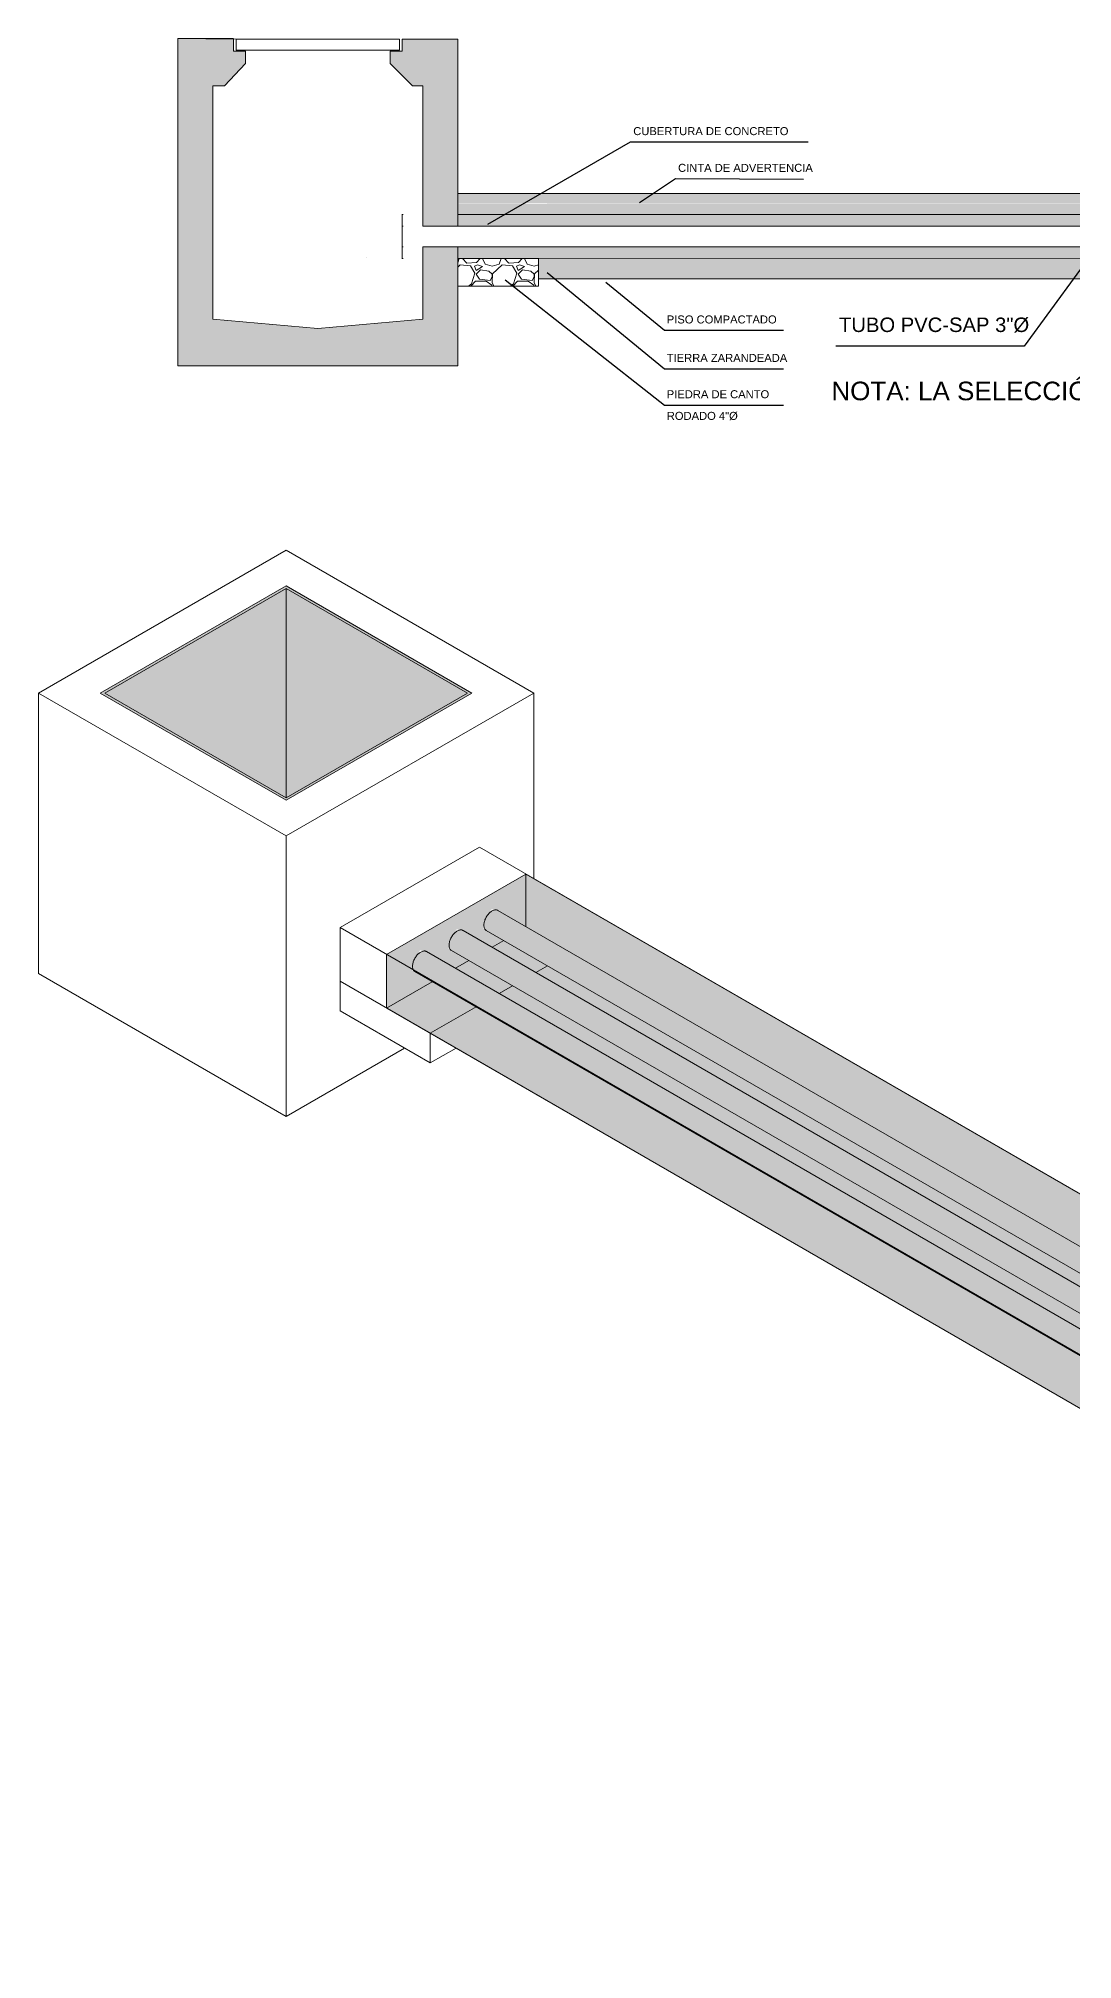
# Model space of a CAD drawing. Header units: inches. Extents: x 1693 to 10990, y 1878 to 5055.
# Drawn here: x 6127 to 6564, y 2545 to 3358 of the extents above; entities that cross this region are included whole.
import ezdxf

# ---------------------------------------------------------------- set-up
doc = ezdxf.new("R2010")
doc.units = ezdxf.units.IN
doc.header["$PDMODE"] = 1
doc.layers.add('CANALES', color=104, linetype='Continuous', lineweight=15)
doc.styles.get("Standard").update_dxf_attribs({"font": 'arial.ttf'})
doc.styles.add('TITULO', font='swissl.ttf')
doc.dimstyles.new('Cota 100', dxfattribs={"dimtxt": 0.12, "dimasz": 0.1, "dimexe": 0.125, "dimexo": 0.0625, "dimgap": 0.001, "dimtad": 0, "dimzin": 4, "dimdsep": 46, "dimtxsty": 'Standard', "dimblk": 'OBLIQUE', "dimcen": 0.09, "dimdle": 0.125, "dimclrd": 256, "dimclre": 256, "dimclrt": 3, "dimadec": 0, "dimazin": 1, "dimtfac": 1, "dimtmove": 2, "dimatfit": 3, "dimfxl": 0.5, "dimfxlon": 1, "dimtolj": 1, "dimtzin": 0, "dimlwd": -1, "dimlwe": -1, "dimarcsym": 0})
doc.dimstyles.get("Standard").update_dxf_attribs({"dimtxt": 0.18, "dimasz": 0.18, "dimexe": 0.18, "dimexo": 0.0625, "dimgap": 0.09, "dimtad": 0, "dimtih": 1, "dimtoh": 1, "dimdec": 4, "dimzin": 0, "dimdsep": 46, "dimtxsty": 'Standard', "dimcen": 0.09, "dimadec": 0, "dimazin": 0, "dimtfac": 1, "dimtdec": 4, "dimtofl": 0, "dimtmove": 0, "dimatfit": 3, "dimfxl": 1, "dimtolj": 1, "dimtzin": 0, "dimarcsym": 0})
pattern_1 = [(50, (-144447.926, -126008.248), (4.77477813, -0.41773876), [0.49927101, -5.49198109]), (355, (-144447.926, -126008.248), (-0.92367551, 5.00730413), [0.39941681, -4.39360018]), (100.4514447, (-144447.528, -126008.283), (3.8511026, 4.58956517), [0.42431507, -4.6674696]), (46.1842, (-144447.926, -126006.9166), (7.104562, -1.10186433), [0.7489065, -8.23797163]), (96.6355576, (-144447.334, -126007.0085), (6.22199482, 6.48465568), [0.63647286, -7.00121073]), (351.184151, (-144447.926, -126006.917), (6.22199482, 6.48465568), [0.59912435, -6.59037028]), (21, (-144447.2602, -126007.2495), (3.97357848, -2.680212525), [0.49927101, -5.49198109]), (326, (-144447.26, -126007.2495), (1.61973549, 4.82728145), [0.39941681, -4.39358487]), (71.451445, (-144446.929, -126007.473), (5.59331395, 2.14706895), [0.42431507, -4.66746156]), (37.5, (-144447.926, -126008.248), (0.08094751, 2.216056667), [0, -4.340329298, 0, -4.46015434, 0, -4.41022724]), (7.5, (-144447.926, -126008.248), (1.75123991, 2.625577774), [0, -2.542953668, 0, -4.240475096, 0, -1.68087906]), (327.5, (-144449.4104, -126008.248), (3.553619588, -0.150141511), [0, -1.664236694, 0, -5.192418485, 0, -6.889939913]), (317.5, (-144450.076, -126008.248), (3.88223652, 0.666388967), [0, -2.1635077, 0, -3.44829843, 0, -4.89285588])]

# ---------------------------------------------------------------- blocks, each defined once
blk = doc.blocks.new('*D164')
at = {"layer": 'CANALES', "transparency": 16777216}
for p, q in [((6281.14, 3283.08), (6280.52, 3283.08)), ((6280.64, 3283.03), (6280.64, 3280.65)), ((6281.14, 3278.08), (6280.52, 3278.08)), ((6280.64, 3278.13), (6280.64, 3280.52))]:
    blk.add_line(p, q, dxfattribs=at)
for points in [[(6280.64, 3283.03), (6280.65, 3283.03), (6280.64, 3283.08)], [(6280.64, 3278.13), (6280.65, 3278.13), (6280.64, 3278.08)]]:
    blk.add_solid(points, dxfattribs=at)
at = {"layer": 'Defpoints', "color": 0, "transparency": 16777216}
for p in [(6280.64, 3283.08), (6304.2, 3283.08), (6304.2, 3278.08)]:
    blk.add_point(p, dxfattribs=at)
at = {"layer": 'CANALES', "color": 3, "transparency": 16777216, "insert": (6280.64, 3280.58), "char_height": 0.05, "attachment_point": 5, "rotation": 90}
blk.add_mtext('\\A1;5.00', dxfattribs=at)
blk = doc.blocks.new('*D165')
at = {"layer": 'CANALES', "transparency": 16777216}
for p, q in [((6281.14, 3278.08), (6280.52, 3278.08)), ((6280.64, 3269.41), (6280.64, 3278.03)), ((6281.14, 3269.36), (6280.52, 3269.36))]:
    blk.add_line(p, q, dxfattribs=at)
for points in [[(6280.64, 3278.03), (6280.65, 3278.03), (6280.64, 3278.08)], [(6280.64, 3269.41), (6280.65, 3269.41), (6280.64, 3269.36)]]:
    blk.add_solid(points, dxfattribs=at)
at = {"layer": 'Defpoints', "color": 0, "transparency": 16777216}
for p in [(6280.64, 3278.08), (6304.2, 3278.08), (6304.2, 3269.36)]:
    blk.add_point(p, dxfattribs=at)
at = {"layer": 'CANALES', "color": 3, "transparency": 16777216, "insert": (6272.04, 3273.72), "char_height": 0.05, "attachment_point": 5, "rotation": 90}
blk.add_mtext('\\A1;8.73', dxfattribs=at)
blk = doc.blocks.new('*D166')
at = {"layer": 'CANALES', "transparency": 16777216}
for p, q in [((6281.14, 3269.36), (6280.52, 3269.36)), ((6280.64, 3264.47), (6280.64, 3269.31)), ((6281.14, 3264.42), (6280.52, 3264.42))]:
    blk.add_line(p, q, dxfattribs=at)
for points in [[(6280.64, 3269.31), (6280.65, 3269.31), (6280.64, 3269.36)], [(6280.64, 3264.47), (6280.65, 3264.47), (6280.64, 3264.42)]]:
    blk.add_solid(points, dxfattribs=at)
at = {"layer": 'Defpoints', "color": 0, "transparency": 16777216}
for p in [(6280.64, 3269.36), (6304.2, 3269.36), (6304.21, 3264.42)]:
    blk.add_point(p, dxfattribs=at)
at = {"layer": 'CANALES', "color": 3, "transparency": 16777216, "insert": (6265.73, 3265.06), "char_height": 0.05, "attachment_point": 5, "rotation": 90}
blk.add_mtext('\\A1;4.94', dxfattribs=at)

msp = doc.modelspace()

# ---------------------------------------------------------------- hatches: boundary and pattern name
at = {"layer": 'CANALES', "true_color": 0x636466}
h = msp.add_hatch(dxfattribs=at)
h.set_pattern_fill('AR-CONC', color=251, scale=0.039485)
h.set_pattern_definition([(50, (-303377.3173, -140841.786), (7.19363937, -0.62936159), [0.75219738, -8.27417113]), (355, (-303377.317, -140841.786), (-1.39160153, 7.54396103), [0.6017579, -6.61935997]), (100.4514447, (-303376.718, -140841.8385), (5.80203782, 6.91459913), [0.6392694, -7.03196927]), (46.1842, (-303377.317, -140839.78), (10.70367156, -1.66005925), [1.12829606, -12.4112567]), (96.6355576, (-303376.425, -140839.918), (9.3740035, 9.76972607), [0.9589045, -10.54796343]), (351.184151, (-303377.317, -140839.78), (9.3740035, 9.76972607), [0.90263555, -9.92899477]), (21, (-303376.3144, -140840.2816), (5.98655891, -4.03798497), [0.75219738, -8.27417113]), (326, (-303376.3144, -140840.2816), (2.44027945, 7.2727404), [0.6017579, -6.6193369]), (71.451445, (-303375.8155, -140840.618), (8.42683835, 3.23475547), [0.6392694, -7.03195715]), (37.5, (-303377.3173, -140841.786), (0.121954817, 3.338691777), [0, -6.53910252, 0, -6.71962989, 0, -6.644410153]), (7.5, (-303377.3173, -140841.786), (2.638402876, 3.95567273), [0, -3.831191967, 0, -6.388663045, 0, -2.53239783]), (327.5, (-303379.5539, -140841.786), (5.353852486, -0.2262019), [0, -2.507324586, 0, -7.82285271, 0, -10.380323786]), (317.5, (-303380.557, -140841.786), (5.84894391, 1.003975844), [0, -3.25952196, 0, -5.19517654, 0, -7.37153428])])
h.paths.add_polyline_path([(6304.202, 3269.356), (6289.417, 3269.356), (6289.417, 3238.755), (6244.956, 3234.879), (6200.575, 3238.755), (6200.575, 3337.469), (6205.495, 3337.469), (6214.444, 3346.958), (6214.396, 3352.055), (6209.299, 3352.055), (6209.299, 3357.152), (6185.768, 3357.501), (6185.768, 3219.012), (6304.224, 3219.012)])
h.paths.add_polyline_path([(6289.417, 3278.082), (6304.198, 3278.04), (6304.162, 3357.152), (6280.655, 3357.152), (6280.655, 3352.055), (6275.558, 3352.055), (6275.558, 3346.958), (6285.107, 3337.469), (6289.417, 3337.469)], flags=17)
at = {"layer": 'CANALES', "true_color": 0x636466, "transparency": 33554687}
h = msp.add_hatch(dxfattribs=at)
h.set_pattern_fill('AR-SAND', color=251, scale=0.026208)
h.set_pattern_definition([(37.5, (-144447.9255, -126012.2433), (-0.041934343, 1.2826763276), [0, -1.01185591, 0, -1.131680952, 0, -1.081753851]), (7.5, (-144447.9255, -126012.2433), (1.178130933, 1.878687615), [0, -0.5458696356, 0, -0.912001708, 0, -0.3494897057]), (327.5, (-144448.7443, -126012.2433), (2.0730685467, 0.0037666385), [0, -0.332847339, 0, -1.1982504196, 0, -1.564382492]), (317.5, (-144448.7443, -126012.2433), (2.001163254, 0.584263244), [0, -0.1664236694, 0, -0.7855197195, 0, -0.8986878147])])
h.paths.add_polyline_path([(6331.28, 3287.222), (6304.202, 3287.082), (6304.202, 3283.084), (6323.919, 3282.976)])
h.paths.add_polyline_path([(6339.309, 3291.855), (6304.202, 3291.855), (6304.202, 3287.693), (6332.349, 3287.84)])
edge = h.paths.add_edge_path()
edge.add_arc((6681.067, 3284.818), 22.071, 161.407988, 172.514343)
edge.add_line((6659.184, 3287.693), (6332.349, 3287.84))
edge.add_line((6332.349, 3287.84), (6339.309, 3291.855))
edge.add_line((6339.309, 3291.855), (6660.148, 3291.855))
edge = h.paths.add_edge_path()
edge.add_arc((6681.072, 3284.818), 22.076, 173.686786, 184.50474)
edge.add_line((6659.064, 3283.084), (6330.41, 3282.976))
edge.add_line((6330.41, 3282.976), (6323.919, 3282.976))
edge.add_line((6323.919, 3282.976), (6331.28, 3287.222))
edge.add_line((6331.28, 3287.222), (6659.13, 3287.245))
edge = h.paths.add_edge_path()
edge.add_arc((6666.906, 3264.267), 18.768, 330.015069, 360.470276)
edge.add_line((6685.673, 3264.421), (7006.783, 3264.421))
edge.add_line((7006.783, 3264.421), (7006.79, 3254.887))
edge.add_line((7006.79, 3254.887), (6683.162, 3254.887))
edge = h.paths.add_edge_path()
edge.add_arc((6652.301, 3263.382), 12.23, 322.13137, 364.872799)
edge.add_line((6664.487, 3264.421), (6348.286, 3264.914))
edge.add_line((6348.286, 3264.914), (6338.338, 3264.421))
edge.add_line((6338.338, 3264.421), (6338.338, 3255.874))
edge.add_line((6338.338, 3255.874), (6661.955, 3255.874))
edge = h.paths.add_edge_path()
edge.add_arc((6686.848, 3286.407), 7.388, 207.086857, 207.670106)
edge.add_line((6680.305, 3282.976), (7040.946, 3282.976))
edge.add_line((7040.946, 3282.976), (7040.907, 3287.082))
edge.add_line((7040.907, 3287.082), (6680.323, 3287.153))
edge.add_arc((6702.27, 3284.816), 22.071, 173.922154, 184.608113)
edge = h.paths.add_edge_path()
edge.add_arc((6702.27, 3284.816), 22.071, 161.403012, 172.315325)
edge.add_line((6680.397, 3287.767), (7040.91, 3287.693))
edge.add_line((7040.91, 3287.693), (7040.907, 3291.855))
edge.add_line((7040.907, 3291.855), (6681.351, 3291.855))
at = {"layer": 'CANALES', "transparency": 33554687}
h = msp.add_hatch(color=1, dxfattribs=at)
h.dxf.hatch_style = 1
h.paths.add_polyline_path([(7011.695, 3287.774), (7040.946, 3287.693), (7040.946, 3287.108), (7012.765, 3287.157)])
edge = h.paths.add_edge_path()
edge.add_arc((6681.067, 3284.818), 22.071, 172.514417, 173.753975)
edge.add_line((6659.127, 3287.219), (6304.192, 3287.108))
edge.add_line((6304.192, 3287.108), (6304.192, 3287.693))
edge.add_line((6304.192, 3287.693), (6659.184, 3287.693))
edge = h.paths.add_edge_path()
edge.add_arc((6702.27, 3284.816), 22.071, 172.396858, 173.971222)
edge.add_line((6680.321, 3287.134), (7012.765, 3287.157))
edge.add_line((7012.765, 3287.157), (7011.695, 3287.774))
edge.add_line((7011.695, 3287.774), (6680.393, 3287.736))
at = {"layer": 'CANALES', "true_color": 0x636466, "transparency": 33554687}
h = msp.add_hatch(dxfattribs=at)
h.set_pattern_fill('AR-CONC', color=251, scale=0.026208)
h.set_pattern_definition(pattern_1)
edge = h.paths.add_edge_path()
edge.add_arc((6702.27, 3284.816), 22.071, 184.782057, 197.352109)
edge.add_line((6681.203, 3278.233), (7040.906, 3278.378))
edge.add_line((7040.906, 3278.378), (7040.946, 3282.976))
edge.add_line((7040.946, 3282.976), (6680.276, 3282.976))
edge = h.paths.add_edge_path()
edge.add_arc((6681.067, 3284.818), 22.071, 184.786791, 197.380206)
edge.add_line((6660.004, 3278.225), (6304.198, 3278.082))
edge.add_line((6304.198, 3278.082), (6304.198, 3282.976))
edge.add_line((6304.198, 3282.976), (6659.073, 3282.976))
h = msp.add_hatch(dxfattribs=at)
h.set_pattern_fill('AR-CONC', color=251, scale=0.026208)
h.set_pattern_definition(pattern_1)
edge = h.paths.add_edge_path()
edge.add_arc((6668.186, 3264.6), 17.481, 359.410615, 375.786799)
edge.add_line((6685.008, 3269.356), (7040.946, 3269.356))
edge.add_line((7040.946, 3269.356), (7040.946, 3264.421))
edge.add_line((7040.946, 3264.421), (6685.666, 3264.421))
edge = h.paths.add_edge_path()
edge.add_arc((6645.601, 3264.333), 18.886, 0.983795, 15.426092)
edge.add_line((6663.807, 3269.356), (6304.202, 3269.356))
edge.add_line((6304.202, 3269.356), (6304.202, 3264.421))
edge.add_line((6304.202, 3264.421), (6664.484, 3264.657))
h = msp.add_hatch(dxfattribs=at)
h.set_pattern_fill('GRAVEL', color=251, scale=0.698892)
h.set_pattern_definition([(228.0127875, (-144435.138, -125986.8383), (-142.014864556, -159.7667226026), [2.388264, -236.4385606]), (184.969741, (-144436.7357, -125988.6135), (213.0222967323, 17.7518590793), [4.098336, -405.7351324]), (132.5104471, (-144440.8186, -125988.9686), (177.5185807555, -195.2704386804), [2.8897895, -286.0895233]), (267.273689, (-144447.7418, -125993.4065), (17.7518581052, 355.037161359), [3.7321151, -369.4793282]), (292.8336542, (-144447.91936, -125997.1344), (-88.7592903477, 213.0222968135), [3.6596343, -362.304295]), (357.273689, (-144446.4992, -126000.5073), (-355.037161359, 17.7518581052), [3.7321151, -369.4793282]), (37.69424047, (-144442.7713, -126000.6848), (-230.7741548744, -177.5185806938), [4.9355313, -488.6172048]), (72.25532837, (-144438.8659, -125997.667), (124.2630065098, 390.5408774865), [4.6596497, -461.305491]), (121.4295656, (-144437.4458, -125993.229), (-142.0148645646, 230.7741548723), [3.7447545, -370.7311017]), (175.2363583, (-144439.3985, -125990.0337), (195.270438746, -17.751858099), [4.2752155, -209.4854624]), (222.3974378, (-144443.6589, -125989.67864), (-213.0222968098, -195.270438756), [5.5287807, -547.3496968]), (138.8140748, (-144430.1675, -125993.584), (-124.263006469, 106.511148417), [1.8870403, -186.8177994]), (171.4692344, (-144431.58765, -125992.3414), (230.774154891, -35.503716096), [3.5900825, -355.419029]), (225, (-144435.138, -125991.809), (-2e-15, -17.7518581), [2.5104855, -22.5944329]), (203.1985905, (-144436.3806, -125989.6786), (88.759290343, 35.50371613), [1.351946, -133.8421772]), (291.8014095, (-144437.6233, -125990.2112), (-17.75185807, 53.255574203), [1.9119284, -93.684753]), (30.9637565, (-144436.9132, -125991.9864), (53.255574205, 35.503716134), [3.1053148, -100.4049157]), (161.5650512, (-144434.2504, -125990.3887), (35.50371614, -17.75185807), [2.2454503, -53.8908539]), (16.38954033, (-144447.9194, -125990.2112), (177.5185806805, 53.255574204), [3.1456292, -311.4180972]), (70.34617594, (-144444.9015, -125989.3236), (-71.007432279, -195.270438746), [2.639009, -261.2613335]), (293.1985905, (-144434.2504, -125986.8383), (-35.50371613, 88.759290343), [2.7038743, -132.490249]), (343.61045967, (-144433.1853, -125989.3236), (-177.518580684, 53.2555741917), [3.1456292, -311.4180972]), (339.4439548, (-144447.9194, -126001.2173), (-88.75929034, 35.503716136), [3.0334375, -148.6385043]), (294.7751406, (-144445.079, -126002.2825), (-88.759290446, 195.2704387005), [2.5416755, -251.6262518]), (66.8014095, (-144434.073, -126004.5902), (35.50371613, 88.759290342), [2.7038743, -132.490249]), (17.35402464, (-144433.0078, -126002.1049), (-230.77415488, -71.007432287), [2.9757617, -294.5996046]), (69.4439548, (-144442.7713, -126004.5902), (-35.503716137, -88.75929034), [1.5167188, -150.155223]), (101.3099325, (-144435.138, -126004.5902), (-17.75185807, 71.00743227), [0.9051672, -89.6119034]), (165.9637565, (-144435.3155, -126003.7026), (53.2555742, -17.75185807), [3.6596343, -69.5331516]), (186.00900596, (-144438.8659, -126002.815), (177.5185806796, 17.7518580773), [3.3914925, -335.7572797]), (303.6900675, (-144436.913, -125993.584), (-17.75185807, 35.50371613), [2.5602085, -61.445026]), (353.1572266, (-144435.49306, -125995.7143), (301.7815871587, -35.5037161203), [4.4698114, -442.5105537]), (60.9453959, (-144431.0551, -125996.2468), (-71.007432274, -124.263006475), [1.8276603, -180.9389047]), (90, (-144430.167, -125994.65), (-17.751858, 17.751858), [1.0651115, -16.6867466]), (120.25643716, (-144439.221, -126002.2825), (71.0074322635, -124.263006481), [2.4661591, -244.1505348]), (48.0127875, (-144440.4636, -126000.1522), (142.014864556, 159.766722602), [4.776528, -234.0502966]), (0, (-144437.268, -125996.602), (17.751858, 17.751858), [4.6154831, -13.136375]), (325.3048465, (-144432.6528, -125996.6019), (177.518580748, -124.26300638), [2.8068173, -277.8747037]), (254.0546041, (-144430.345, -125998.1995), (-17.751858067, -71.007432273), [2.584706, -126.6507714]), (207.64597536, (-144431.0551, -126000.6848), (-337.2853033054, -177.518580657), [4.2083442, -416.6267746]), (175.42607874, (-144434.783, -126002.6375), (-230.7741548847, 17.751858068), [4.4521483, -440.7621871])])
h.paths.add_polyline_path([(6304.208, 3264.421), (6304.208, 3252.669), (6338.331, 3252.669), (6338.331, 3264.421)])
at = {"layer": 'CANALES'}
h = msp.add_hatch(dxfattribs=at)
h.set_pattern_fill('AR-RROOF', color=0, scale=0.009254)
h.set_pattern_definition([(0, (-278961.26934, -130697.49527), (0.51713569584, 0.23506167993), [3.5259251989, -0.4701233599, 1.1753083996, -0.23506168]), (0, (-278960.9567, -130697.37774), (-0.23506167993, 0.3126320343), [0.7051850398, -0.0775703544, 1.4103700796, -0.17629626]), (0, (-278961.15181, -130697.29546), (1.22232073562, 0.15749132555), [1.8804934394, -0.3290863519, 0.9402467197, -0.2350616799])])
h.paths.add_polyline_path([(6231.57, 3124.94), (6255.66, 3111.034), (6256.564, 3111.58), (6231.57, 3126.009), (6153.044, 3080.677), (6231.57, 3035.345), (6310.096, 3080.677), (6256.564, 3111.58), (6255.66, 3111.034), (6308.245, 3080.677), (6231.57, 3036.413), (6154.895, 3080.677)])
at = {"layer": 'CANALES', "true_color": 0x636466}
h = msp.add_hatch(color=251, dxfattribs=at)
h.dxf.hatch_style = 1
h.paths.add_polyline_path([(6231.57, 3124.94), (6154.895, 3080.677), (6231.57, 3036.413)])
h.paths.add_polyline_path([(6308.245, 3080.677), (6231.57, 3124.94), (6231.57, 3036.413)])
h = msp.add_hatch(dxfattribs=at)
h.set_pattern_fill('AR-CONC', color=251, scale=0.098714)
h.set_pattern_definition([(50, (-302619.832, -139695.932), (17.9840984, -1.573404), [1.8804934, -20.6854278]), (355, (-302619.832, -139695.932), (-3.4790038, 18.8599026), [1.5043948, -16.5483999]), (100.4514447, (-302618.333, -139696.063), (14.50509455, 17.2864978), [1.5981735, -17.5799232]), (46.1842, (-302619.832, -139690.918), (26.7591789, -4.1501481), [2.8207402, -31.0281418]), (96.635558, (-302617.602, -139691.263), (23.4350087, 24.4243152), [2.3972612, -26.3699086]), (351.184151, (-302619.832, -139690.918), (23.4350087, 24.4243152), [2.2565889, -24.822487]), (21, (-302617.324, -139692.171), (14.9663973, -10.0949624), [1.8804934, -20.6854278]), (326, (-302617.324, -139692.171), (6.1006986, 18.181851), [1.5043948, -16.5483423]), (71.451445, (-302616.077, -139693.013), (21.0670959, 8.0868887), [1.5981735, -17.5798929]), (37.5, (-302619.8317, -139695.932), (0.30488704, 8.34672944), [0, -16.3477563, 0, -16.79907473, 0, -16.61102538]), (7.5, (-302619.832, -139695.932), (6.5960072, 9.88918182), [0, -9.57797992, 0, -15.9716576, 0, -6.33099458]), (327.5, (-302625.423, -139695.932), (13.38463122, -0.56550475), [0, -6.26831146, 0, -19.55713177, 0, -25.95080946]), (317.5, (-302627.93, -139695.932), (14.62235978, 2.5099396), [0, -8.1488049, 0, -12.98794135, 0, -18.4288357])])
h.paths.add_polyline_path([(6333, 3004.144), (6274.105, 2970.146), (6274.105, 2947.476), (6292.578, 2936.812), (6971.023, 2545.097), (6971.023, 2567.414), (6284.924, 2963.533), (6285.177, 2967.253), (6288.25, 2971.857), (6290.681, 2971.536), (6971.023, 2578.741), (6971.023, 2585.247), (6300.369, 2972.449), (6300.622, 2976.17), (6303.695, 2980.773), (6306.126, 2980.452), (6973.848, 2594.944), (6978.761, 2597.78), (6315.092, 2980.949), (6315.346, 2984.669), (6318.418, 2989.273), (6320.849, 2988.952), (6988.562, 2603.438), (7007.793, 2614.54)])
h = msp.add_hatch(color=251, dxfattribs=at)
h.dxf.hatch_style = 1
h.paths.add_polyline_path([(6321.13, 2988.791), (6321.054, 2988.832), (6320.84, 2988.922), (6320.612, 2988.984), (6320.37, 2989.015), (6320.118, 2989.017), (6319.856, 2988.99), (6319.586, 2988.932), (6319.311, 2988.846), (6319.03, 2988.731), (6318.748, 2988.588), (6318.465, 2988.418), (6318.184, 2988.222), (6317.906, 2988.002), (6317.633, 2987.758), (6317.366, 2987.494), (6317.109, 2987.21), (6316.862, 2986.907), (6316.627, 2986.59), (6316.406, 2986.258), (6316.2, 2985.915), (6316.01, 2985.564), (6315.839, 2985.205), (6315.686, 2984.842), (6315.553, 2984.476), (6315.44, 2984.112), (6315.35, 2983.75), (6315.281, 2983.393), (6315.235, 2983.044), (6315.212, 2982.706), (6315.212, 2982.379), (6315.235, 2982.067), (6315.281, 2981.771), (6315.35, 2981.493), (6315.44, 2981.236), (6315.553, 2981.001), (6315.686, 2980.79), (6315.839, 2980.603), (6316.01, 2980.443), (6316.2, 2980.31), (6316.225, 2980.295), (6978.761, 2597.78), (6988.562, 2603.438)])
h = msp.add_hatch(color=251, dxfattribs=at)
h.dxf.hatch_style = 1
h.paths.add_polyline_path([(6306.406, 2980.291), (6306.33, 2980.332), (6306.116, 2980.422), (6305.888, 2980.484), (6305.647, 2980.516), (6305.394, 2980.518), (6305.133, 2980.49), (6304.863, 2980.433), (6304.587, 2980.346), (6304.307, 2980.231), (6304.024, 2980.088), (6303.742, 2979.918), (6303.46, 2979.722), (6303.182, 2979.502), (6302.909, 2979.259), (6302.643, 2978.994), (6302.385, 2978.71), (6302.139, 2978.408), (6301.904, 2978.09), (6301.682, 2977.759), (6301.476, 2977.416), (6301.287, 2977.064), (6301.115, 2976.705), (6300.962, 2976.342), (6300.829, 2975.977), (6300.717, 2975.612), (6300.626, 2975.25), (6300.557, 2974.894), (6300.511, 2974.545), (6300.488, 2974.206), (6300.488, 2973.879), (6300.511, 2973.567), (6300.557, 2973.271), (6300.626, 2972.993), (6300.717, 2972.736), (6300.829, 2972.501), (6300.962, 2972.29), (6301.115, 2972.103), (6301.287, 2971.943), (6301.476, 2971.81), (6301.501, 2971.795), (6971.023, 2585.247), (6971.023, 2596.575)])
h = msp.add_hatch(color=251, dxfattribs=at)
h.dxf.hatch_style = 1
h.paths.add_polyline_path([(6971.023, 2567.414), (6971.023, 2578.741), (6290.961, 2971.375), (6290.885, 2971.416), (6290.671, 2971.506), (6290.443, 2971.568), (6290.202, 2971.599), (6289.949, 2971.602), (6289.688, 2971.574), (6289.418, 2971.516), (6289.142, 2971.43), (6288.862, 2971.315), (6288.579, 2971.172), (6288.297, 2971.002), (6288.015, 2970.806), (6287.737, 2970.586), (6287.464, 2970.343), (6287.198, 2970.078), (6286.94, 2969.794), (6286.694, 2969.492), (6286.459, 2969.174), (6286.238, 2968.842), (6286.031, 2968.5), (6285.842, 2968.148), (6285.67, 2967.789), (6285.517, 2967.426), (6285.384, 2967.061), (6285.272, 2966.696), (6285.181, 2966.334), (6285.112, 2965.977), (6285.066, 2965.629), (6285.043, 2965.29), (6285.043, 2964.963), (6285.066, 2964.651), (6285.112, 2964.355), (6285.181, 2964.077), (6285.272, 2963.82), (6285.384, 2963.585), (6285.517, 2963.374), (6285.67, 2963.187), (6285.842, 2963.027), (6286.031, 2962.894), (6286.057, 2962.879)])

# ---------------------------------------------------------------- linework, layer by layer
at = {"layer": 'CANALES', "color": 5}
msp.add_line((6185.768, 3357.501), (6210.415, 3357.211), dxfattribs=at)
at = {"layer": 'CANALES', "color": 5, "ltscale": 0.3}
for p, q in [((6185.768, 3219.012), (6185.768, 3352.851)), ((6200.575, 3337.469), (6200.575, 3238.755))]:
    msp.add_line(p, q, dxfattribs=at)
at = {"layer": 'CANALES', "color": 7, "true_color": 0xffffff}
for p, q in [((6377.226, 3313.729), (6316.845, 3278.895)), ((6660.148, 3291.855), (6304.202, 3291.855)), ((6396.186, 3298.203), (6381.076, 3288.093)), ((6338.325, 3255.874), (6662.487, 3255.874))]:
    msp.add_line(p, q, dxfattribs=at)
at = {"layer": 'CANALES', "color": 7}
for p, q in [((6425.294, 3313.729), (6377.226, 3313.729)), ((6450.299, 3297.988), (6396.186, 3298.203)), ((6441.856, 3234.091), (6391.653, 3234.091)), ((6441.856, 3217.826), (6391.653, 3217.826)), ((6441.856, 3202.467), (6391.653, 3202.467))]:
    msp.add_line(p, q, dxfattribs=at)
at = {"layer": 'CANALES', "color": 0}
for p, q in [((6382.104, 3283.084), (6304.202, 3283.084)), ((6382.104, 3283.084), (6659.102, 3283.084)), ((6289.417, 3278.082), (6304.198, 3278.082)), ((6660.012, 3278.2), (6304.198, 3278.04)), ((6289.417, 3269.356), (6382.149, 3269.356)), ((6663.807, 3269.356), (6382.149, 3269.356)), ((6664.484, 3264.657), (6304.208, 3264.421)), ((6543.651, 3227.338), (6468.558, 3227.338))]:
    msp.add_line(p, q, dxfattribs=at)
at = {"layer": 'CANALES', "color": 7, "linetype": 'Continuous', "lineweight": 15}
for p, q in [((6231.57, 3141.12), (6126.869, 3080.677)), ((6336.272, 3080.677), (6231.57, 3141.12)), ((6231.57, 3126.009), (6153.044, 3080.677)), ((6231.57, 3124.94), (6154.895, 3080.677)), ((6310.096, 3080.677), (6231.57, 3126.009)), ((6308.245, 3080.677), (6231.57, 3124.94)), ((6231.57, 3124.94), (6231.57, 3036.413)), ((6126.869, 3080.677), (6126.869, 2962.093)), ((6126.869, 3080.677), (6231.57, 3020.234)), ((6153.044, 3080.677), (6231.57, 3035.345)), ((6154.895, 3080.677), (6231.57, 3036.413)), ((6231.57, 3020.234), (6336.272, 3080.677)), ((6231.57, 3035.345), (6310.096, 3080.677)), ((6231.57, 3036.413), (6308.245, 3080.677)), ((6336.272, 3080.677), (6336.272, 3002.255)), ((6231.57, 3020.234), (6231.57, 2901.643)), ((6313.368, 3015.478), (6254.474, 2981.479)), ((7007.793, 2614.54), (6313.368, 3015.478)), ((6333, 2981.937), (6333, 3004.145)), ((6254.474, 2981.479), (6254.474, 2958.809)), ((6971.023, 2567.767), (6254.474, 2981.479)), ((6318.676, 2973.207), (6323.589, 2976.043)), ((6303.231, 2964.291), (6308.865, 2967.544)), ((6126.869, 2962.093), (6231.57, 2901.643)), ((6274.105, 2947.476), (6293.42, 2958.627)), ((6231.57, 2901.643), (6281.67, 2930.565))]:
    msp.add_line(p, q, dxfattribs=at)
at = {"layer": 'CANALES', "color": 251, "linetype": 'Continuous', "lineweight": 15, "true_color": 0x636466}
for p, q in [((6337.146, 2962.543), (6342.059, 2965.38)), ((6971.023, 2545.097), (6254.474, 2958.809)), ((6321.702, 2953.626), (6327.336, 2956.879)), ((6292.578, 2936.812), (6312.208, 2948.145)), ((6292.578, 2924.268), (6303.439, 2930.538))]:
    msp.add_line(p, q, dxfattribs=at)
at = {"layer": 'CANALES', "color": 251, "true_color": 0x636466}
for p, q in [((6254.474, 2958.809), (6254.474, 2946.265)), ((6292.578, 2924.268), (6254.474, 2946.265)), ((6292.578, 2936.812), (6274.105, 2947.476)), ((6292.578, 2936.812), (6292.578, 2924.268))]:
    msp.add_line(p, q, dxfattribs=at)
at = {"layer": 'CANALES', "color": 5}
for points in [[(6185.768, 3357.501), (6209.299, 3357.152), (6209.299, 3352.055), (6214.396, 3352.055), (6214.444, 3346.958), (6205.495, 3337.469), (6200.575, 3337.469), (6200.575, 3238.755), (6244.956, 3234.879), (6289.417, 3238.755), (6289.417, 3269.356)], [(6304.202, 3269.356), (6304.224, 3219.012), (6185.768, 3219.012), (6185.768, 3357.501), (6209.299, 3357.501)], [(6289.417, 3278.082), (6289.417, 3337.469), (6285.107, 3337.469), (6275.558, 3346.958), (6275.558, 3352.055), (6280.655, 3352.055), (6280.655, 3357.152), (6304.162, 3357.152), (6304.198, 3278.04)], [(6304.202, 3283.963), (6304.202, 3279.027)]]:
    msp.add_lwpolyline(points, dxfattribs=at)
at = {"layer": 'CANALES', "color": 3}
msp.add_lwpolyline([(6210.415, 3352.516), (6210.415, 3357.211), (6279.587, 3357.211), (6279.587, 3352.516)], close=True, dxfattribs=at)
at = {"layer": 'CANALES', "color": 7, "true_color": 0xffffff}
msp.add_lwpolyline([(6304.208, 3264.421), (6338.331, 3264.421), (6338.331, 3252.669), (6304.208, 3252.669)], close=True, dxfattribs=at)
at = {"layer": 'CANALES', "color": 7, "linetype": 'Continuous', "lineweight": 15}
msp.add_lwpolyline([(6333, 3004.145), (6274.105, 2970.146), (6274.105, 2947.476)], dxfattribs=at)
at = {"layer": 'CANALES', "color": 251, "true_color": 0x636466}
msp.add_lwpolyline([(6971.023, 2545.097), (6971.023, 2593.313), (7007.793, 2614.54), (6333, 3004.144), (6274.105, 2970.146), (6274.105, 2947.476), (6971.023, 2545.097)], dxfattribs=at)
at = {"layer": 'CANALES', "color": 0}
for points in [[(6988.562, 2603.438), (6321.13, 2988.791), (6321.054, 2988.832), (6320.84, 2988.922), (6320.612, 2988.984), (6320.37, 2989.015), (6320.118, 2989.017), (6319.856, 2988.99), (6319.586, 2988.932), (6319.311, 2988.846), (6319.03, 2988.731), (6318.748, 2988.588), (6318.465, 2988.418), (6318.184, 2988.222), (6317.906, 2988.002), (6317.633, 2987.758), (6317.366, 2987.494), (6317.109, 2987.21), (6316.862, 2986.907), (6316.627, 2986.59), (6316.406, 2986.258), (6316.2, 2985.915), (6316.01, 2985.564), (6315.839, 2985.205), (6315.686, 2984.842), (6315.553, 2984.476), (6315.44, 2984.112), (6315.35, 2983.75), (6315.281, 2983.393), (6315.235, 2983.044), (6315.212, 2982.706), (6315.212, 2982.379), (6315.235, 2982.067), (6315.281, 2981.771), (6315.35, 2981.493), (6315.44, 2981.236), (6315.553, 2981.001), (6315.686, 2980.79), (6315.839, 2980.603), (6316.01, 2980.443), (6316.2, 2980.31), (6316.225, 2980.295), (6978.761, 2597.78)], [(6971.023, 2567.414), (6286.057, 2962.879), (6286.031, 2962.894), (6285.842, 2963.027), (6285.67, 2963.187), (6285.517, 2963.374), (6285.384, 2963.585), (6285.272, 2963.82), (6285.181, 2964.077), (6285.112, 2964.355), (6285.066, 2964.651), (6285.043, 2964.963), (6285.043, 2965.29), (6285.066, 2965.629), (6285.112, 2965.977), (6285.181, 2966.334), (6285.272, 2966.696), (6285.384, 2967.061), (6285.517, 2967.426), (6285.67, 2967.789), (6285.842, 2968.148), (6286.031, 2968.5), (6286.238, 2968.842), (6286.459, 2969.174), (6286.694, 2969.492), (6286.94, 2969.794), (6287.198, 2970.078), (6287.464, 2970.343), (6287.737, 2970.586), (6288.015, 2970.806), (6288.297, 2971.002), (6288.579, 2971.172), (6288.862, 2971.315), (6289.142, 2971.43), (6289.418, 2971.516), (6289.688, 2971.574), (6289.949, 2971.602), (6290.202, 2971.599), (6290.443, 2971.568), (6290.671, 2971.506), (6290.885, 2971.416), (6290.961, 2971.375), (6971.023, 2578.741)]]:
    msp.add_lwpolyline(points, dxfattribs=at)
at = {"layer": 'CANALES', "color": 7, "linetype": 'Continuous', "lineweight": 15, "flags": 128}
msp.add_lwpolyline([(6973.848, 2594.944), (6306.406, 2980.291), (6306.33, 2980.332), (6306.116, 2980.422), (6305.888, 2980.484), (6305.647, 2980.516), (6305.394, 2980.518), (6305.133, 2980.49), (6304.863, 2980.433), (6304.587, 2980.346), (6304.307, 2980.231), (6304.024, 2980.088), (6303.742, 2979.918), (6303.46, 2979.722), (6303.182, 2979.502), (6302.909, 2979.259), (6302.643, 2978.994), (6302.385, 2978.71), (6302.139, 2978.408), (6301.904, 2978.09), (6301.682, 2977.759), (6301.476, 2977.416), (6301.287, 2977.064), (6301.115, 2976.705), (6300.962, 2976.342), (6300.829, 2975.977), (6300.717, 2975.612), (6300.626, 2975.25), (6300.557, 2974.894), (6300.511, 2974.545), (6300.488, 2974.206), (6300.488, 2973.879), (6300.511, 2973.567), (6300.557, 2973.271), (6300.626, 2972.993), (6300.717, 2972.736), (6300.829, 2972.501), (6300.962, 2972.29), (6301.115, 2972.103), (6301.287, 2971.943), (6301.476, 2971.81), (6301.501, 2971.795), (6971.023, 2585.247)], dxfattribs=at)

# ---------------------------------------------------------------- texts
at = {"layer": 'CANALES', "color": 7, "style": 'TITULO'}
for s, p in [('CUBERTURA DE CONCRETO ', (6378.373, 3316.608)), ('CINTA DE ADVERTENCIA', (6397.332, 3301.082)), ('PISO COMPACTADO', (6392.551, 3236.97)), ('TIERRA ZARANDEADA', (6392.551, 3220.705)), ('PIEDRA DE CANTO', (6392.551, 3205.346)), ('RODADO 4"%%C', (6392.551, 3196.193))]:
    msp.add_text(s, height=3.38303, dxfattribs=at).set_placement(p)
at = {"layer": 'CANALES', "color": 0, "style": 'TITULO'}
msp.add_text('TUBO PVC-SAP 3"%%C', height=6.11622, dxfattribs=at).set_placement((6465.38, 3233.351))
at = {"layer": 'CANALES', "color": 1, "style": 'TITULO'}
msp.add_text('NOTA: LA SELECCIÓN DE LA TUBERIA SERA DE ACUERDO A LA TABLA N°01', height=7.86824, dxfattribs=at).set_placement((6462.152, 3204.494))

# ---------------------------------------------------------------- dimensions: what is measured, and where the dimension line sits
at = {"layer": 'CANALES', "color": 5}
dim = msp.add_linear_dim(base=(6280.645, 3283.084), p1=(6304.198, 3278.082), p2=(6304.202, 3283.084), angle=90, dimstyle='Cota 100', override={"dimtxt": 0.05, "dimasz": 0.05, "dimsah": 1}, dxfattribs=at)
dim.commit()
dim.dimension.update_dxf_attribs({"geometry": '*D164', "text_midpoint": (6280.645, 3280.583)})
for base, p1, p2, picture, middle in [((6280.645, 3278.082), (6304.202, 3269.356), (6304.198, 3278.082), '*D165', (6272.04, 3273.719)), ((6280.6448, 3269.3563), (6304.2082, 3264.4207), (6304.2016, 3269.3563), '*D166', (6265.7266, 3265.0596))]:
    dim = msp.add_linear_dim(base=base, p1=p1, p2=p2, angle=90, dimstyle='Cota 100', override={"dimtxt": 0.05, "dimasz": 0.05, "dimsah": 1}, dxfattribs=at)
    dim.commit()
    dim.dimension.update_dxf_attribs({"geometry": picture, "text_midpoint": middle, "dimtype": 160})

# ---------------------------------------------------------------- leaders
at = {"layer": 'CANALES', "color": 7}
for points in [[(6316.845, 3278.895), (6377.226, 3313.729), (6452.32, 3313.729)], [(6381.076, 3288.093), (6396.186, 3298.203), (6450.299, 3297.988)], [(6577.024, 3273.009), (6543.651, 3227.338), (6464.03, 3227.338)], [(6341.91, 3258.456), (6391.653, 3217.826), (6441.856, 3217.826)], [(6324.154, 3255.431), (6391.653, 3202.467), (6441.856, 3202.467)], [(6366.782, 3254.406), (6391.653, 3234.091), (6441.856, 3234.091)]]:
    msp.add_leader(points, dimstyle='Standard', override={"dimscale": 1, "dimasz": 0.015}, dxfattribs=at)

doc.saveas('drawing.dxf')
